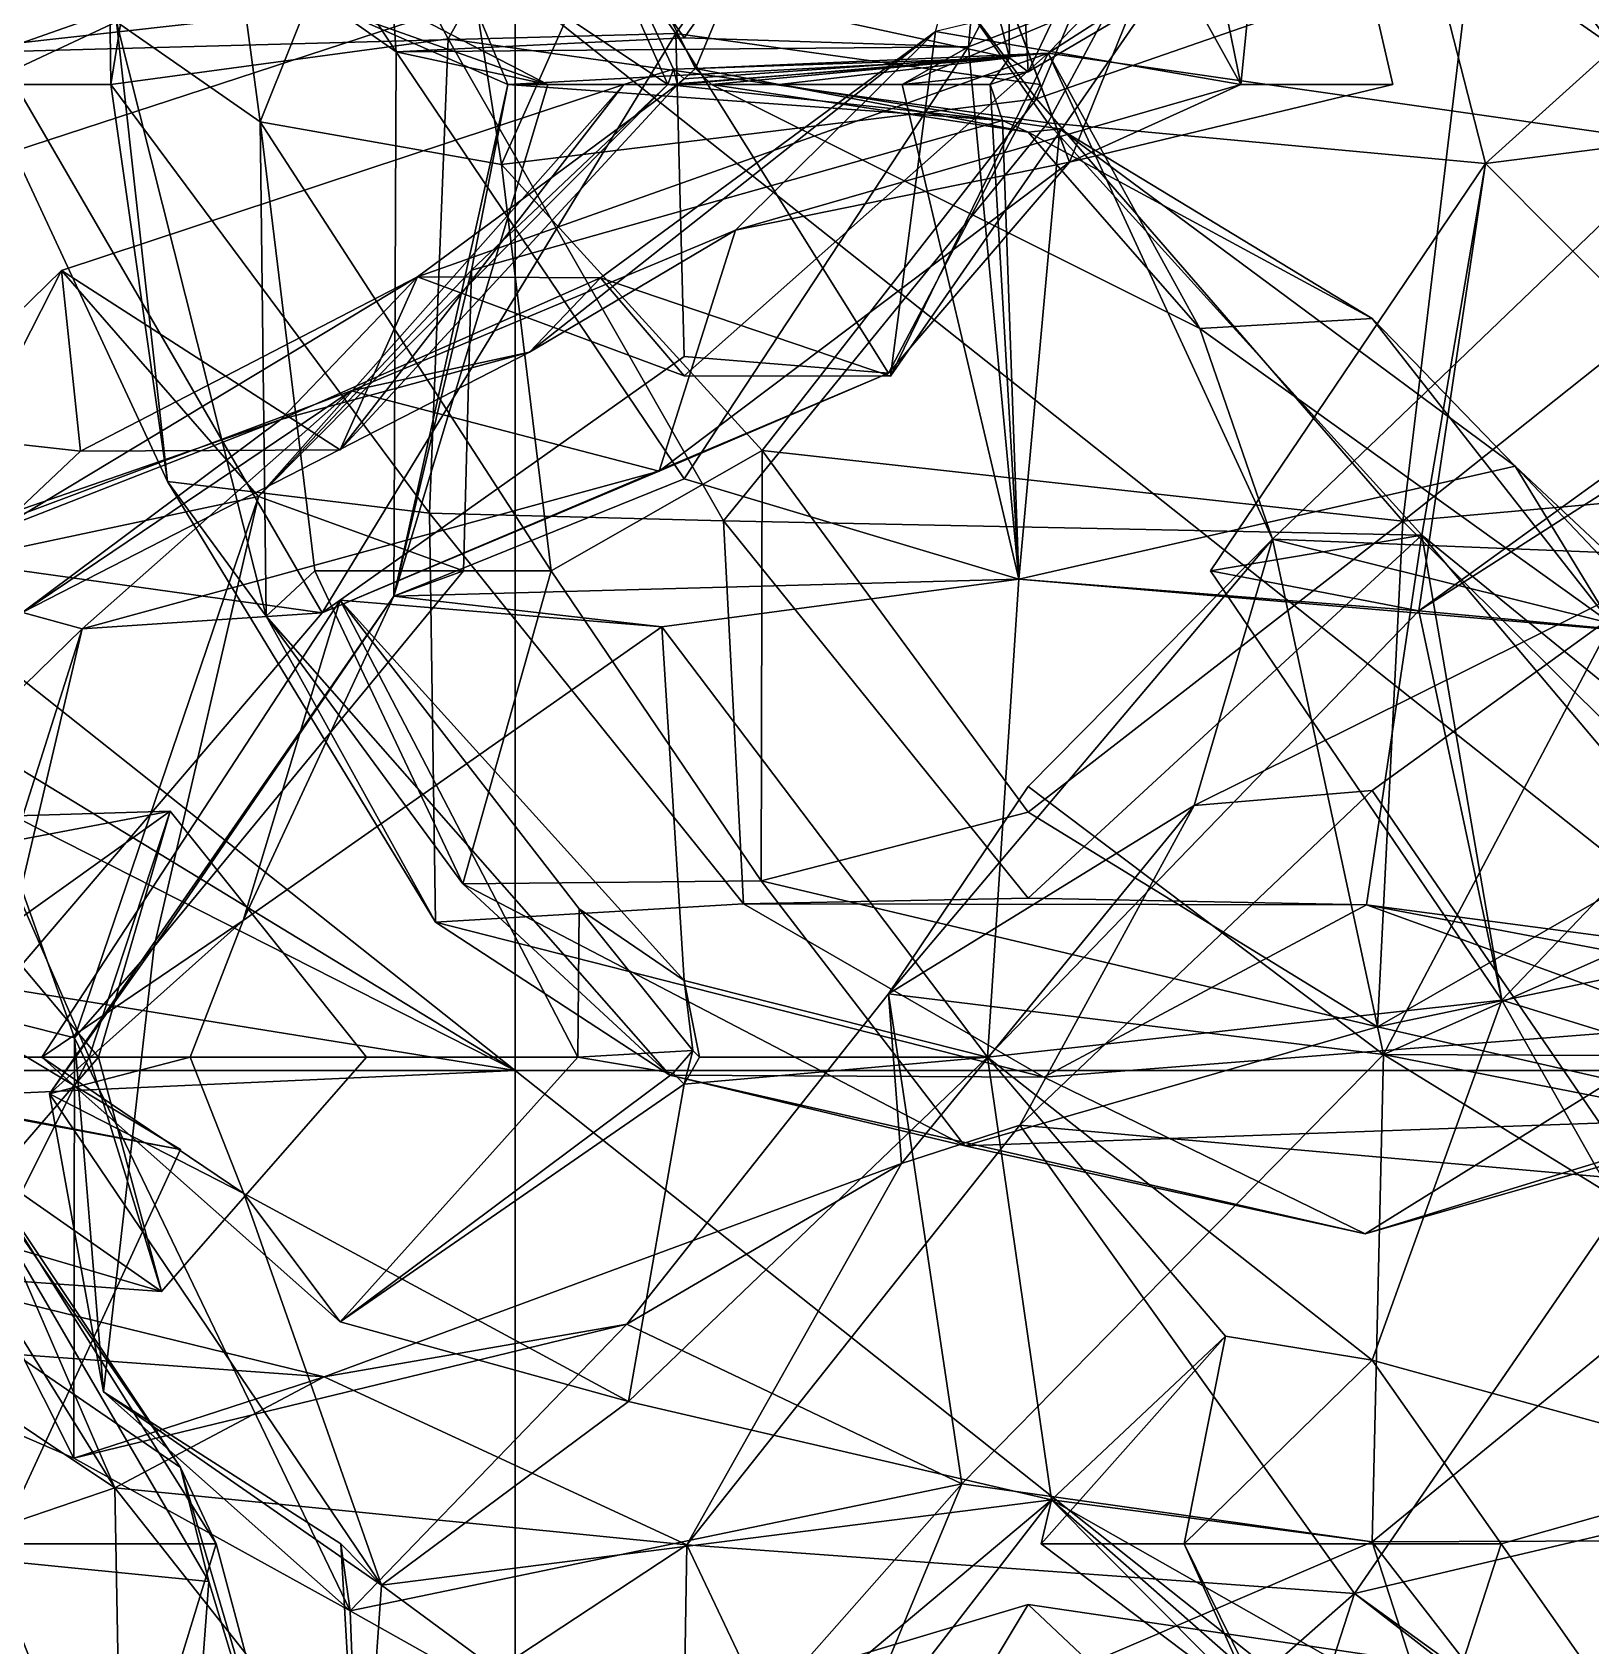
# Model space of a CAD drawing. Extents: x 290034 to 295698, y 4553723 to 4561693.
# Drawn here: x 293802.3 to 293859.4, y 4558653.7 to 4558712.8 of the extents above; entities that cross this region are included whole.
import ezdxf

# ---------------------------------------------------------------- set-up
doc = ezdxf.new("R2010")
doc.units = 0
doc.layers.add('Au_ppm_Pref_-_0_2', color=7, linetype='CONTINUOUS')

msp = doc.modelspace()

# ---------------------------------------------------------------- linework, layer by layer
at = {"layer": 'Au_ppm_Pref_-_0_2'}
for points in [[(293827.443, 4558725.831, 1824.935), (293839.094, 4558710.394, 1822.932), (293848.668, 4558733.114, 1822.496)], [(293848.668, 4558733.114, 1822.496), (293839.094, 4558710.394, 1822.932), (293855.015, 4558715.92, 1819.21)], [(293826.599, 4558711.503, 1888.705), (293825.793, 4558711.482, 1888.705), (293816.137, 4558732.238, 1886.338)], [(293826.599, 4558711.503, 1888.705), (293816.137, 4558732.238, 1886.338), (293833.81, 4558728.741, 1886.359)], [(293825.589, 4558710.923, 1888.423), (293817.443, 4558716.374, 1882.766), (293816.137, 4558732.238, 1886.338)], [(293825.589, 4558710.923, 1888.423), (293816.137, 4558732.238, 1886.338), (293825.793, 4558711.482, 1888.705)], [(293847.457, 4558716.48, 1876.827), (293845.943, 4558730.212, 1871.679), (293836.601, 4558712.302, 1871.984)], [(293836.601, 4558712.302, 1871.984), (293845.943, 4558730.212, 1871.679), (293838.097, 4558729.434, 1865.505)], [(293811.562, 4558715.839, 1917.718), (293801.002, 4558712.118, 1925.551), (293813.991, 4558729.739, 1924.517)], [(293825.879, 4558712.781, 1926.173), (293813.991, 4558729.739, 1924.517), (293801.002, 4558712.118, 1925.551)], [(293806.404, 4558718.579, 1876.827), (293815.642, 4558712.114, 1871.891), (293804.115, 4558729.631, 1871.323)], [(293804.115, 4558729.631, 1871.323), (293815.642, 4558712.114, 1871.891), (293814.376, 4558729.619, 1865.612)], [(293805, 4558726.841, 1846.368), (293808.258, 4558730.045, 1853.501), (293805.198, 4558710.923, 1852.163)], [(293805.198, 4558710.923, 1852.163), (293808.258, 4558730.045, 1853.501), (293817.545, 4558712.59, 1858.321)], [(293808.258, 4558730.045, 1853.501), (293826.402, 4558728.254, 1858.813), (293817.545, 4558712.59, 1858.321)], [(293825.879, 4558712.781, 1926.173), (293834.09, 4558724.681, 1923.48), (293813.991, 4558729.739, 1924.517)], [(293815.642, 4558712.114, 1871.891), (293826.188, 4558712.621, 1865.514), (293814.376, 4558729.619, 1865.612)], [(293838.097, 4558729.434, 1865.505), (293814.376, 4558729.619, 1865.612), (293826.188, 4558712.621, 1865.514)], [(293836.601, 4558712.302, 1871.984), (293838.097, 4558729.434, 1865.505), (293826.188, 4558712.621, 1865.514)], [(293839.505, 4558709.517, 1861.191), (293826.402, 4558728.254, 1858.813), (293850.099, 4558729.253, 1859.253)], [(293855.537, 4558708.028, 1863.956), (293839.505, 4558709.517, 1861.191), (293850.099, 4558729.253, 1859.253)], [(293866.597, 4558718.016, 1860.142), (293855.537, 4558708.028, 1863.956), (293850.099, 4558729.253, 1859.253)], [(293851.386, 4558724.25, 1896.141), (293862.818, 4558708.733, 1895.219), (293863.952, 4558729.181, 1900.228)], [(293808.09, 4558728.741, 1836.465), (293805.406, 4558713.217, 1841.826), (293810.66, 4558709.555, 1834.808)], [(293808.09, 4558728.741, 1836.465), (293810.66, 4558709.555, 1834.808), (293816.83, 4558724.94, 1830.184)], [(293826.599, 4558711.503, 1888.705), (293833.81, 4558728.741, 1886.359), (293838.101, 4558711.893, 1882.766)], [(293833.81, 4558728.741, 1886.359), (293837.857, 4558728.741, 1882.766), (293838.101, 4558711.893, 1882.766)], [(293838.787, 4558711.377, 1882.614), (293838.101, 4558711.893, 1882.766), (293837.857, 4558728.741, 1882.766)], [(293838.787, 4558711.377, 1882.614), (293837.857, 4558728.741, 1882.766), (293847.038, 4558728.741, 1880.716)], [(293838.787, 4558711.377, 1882.614), (293847.038, 4558728.741, 1880.716), (293847.457, 4558716.48, 1876.827)], [(293855.015, 4558715.92, 1819.21), (293864.519, 4558710.652, 1811.607), (293851.255, 4558728.687, 1811.525)], [(293859.509, 4558727.779, 1804.742), (293851.255, 4558728.687, 1811.525), (293864.519, 4558710.652, 1811.607)], [(293839.505, 4558709.517, 1861.191), (293817.545, 4558712.59, 1858.321), (293826.402, 4558728.254, 1858.813)], [(293848.257, 4558727.77, 1917.704), (293834.09, 4558724.681, 1923.48), (293840.303, 4558708.075, 1919.311)], [(293848.257, 4558727.77, 1917.704), (293840.303, 4558708.075, 1919.311), (293852.135, 4558710.923, 1918.402)], [(293846.579, 4558710.923, 1913.8), (293844.623, 4558720.488, 1912.463), (293848.257, 4558727.77, 1917.704)], [(293852.135, 4558710.923, 1918.402), (293846.579, 4558710.923, 1913.8), (293848.257, 4558727.77, 1917.704)], [(293805.198, 4558710.923, 1852.163), (293800.49, 4558710.923, 1847.13), (293805, 4558726.841, 1846.368)], [(293805, 4558726.841, 1846.368), (293800.49, 4558710.923, 1847.13), (293805.406, 4558713.217, 1841.826)], [(293816.83, 4558724.94, 1830.184), (293819.505, 4558707.989, 1828.435), (293827.443, 4558725.831, 1824.935)], [(293827.443, 4558725.831, 1824.935), (293819.505, 4558707.989, 1828.435), (293839.094, 4558710.394, 1822.932)], [(293816.83, 4558724.94, 1830.184), (293810.66, 4558709.555, 1834.808), (293819.505, 4558707.989, 1828.435)], [(293838.787, 4558724.948, 1911.198), (293846.579, 4558710.923, 1913.8), (293835.388, 4558712.854, 1905.892)], [(293838.787, 4558724.948, 1911.198), (293844.623, 4558720.488, 1912.463), (293846.579, 4558710.923, 1913.8)], [(293839.227, 4558710.923, 1924.341), (293834.09, 4558724.681, 1923.48), (293825.879, 4558712.781, 1926.173)], [(293840.303, 4558708.075, 1919.311), (293834.09, 4558724.681, 1923.48), (293839.227, 4558710.923, 1924.341)], [(293851.386, 4558724.25, 1896.141), (293843.886, 4558714.879, 1900.584), (293839.519, 4558712.06, 1894.397)], [(293851.386, 4558724.25, 1896.141), (293839.519, 4558712.06, 1894.397), (293862.818, 4558708.733, 1895.219)], [(293813.589, 4558713.604, 1881.872), (293821.198, 4558710.923, 1876.827), (293806.404, 4558718.579, 1876.827)], [(293815.642, 4558712.114, 1871.891), (293806.404, 4558718.579, 1876.827), (293821.198, 4558710.923, 1876.827)], [(293876.501, 4558710.714, 1864.908), (293855.537, 4558708.028, 1863.956), (293866.597, 4558718.016, 1860.142)], [(293790.06, 4558710.923, 1906.523), (293812.237, 4558715.729, 1907.488), (293798.19, 4558716.362, 1901.077)], [(293813.589, 4558713.604, 1881.872), (293817.443, 4558716.374, 1882.766), (293819.734, 4558710.923, 1879.869)], [(293825.589, 4558710.923, 1888.423), (293838.101, 4558711.893, 1882.766), (293817.443, 4558716.374, 1882.766)], [(293838.101, 4558711.893, 1882.766), (293819.734, 4558710.923, 1879.869), (293817.443, 4558716.374, 1882.766)], [(293838.787, 4558711.377, 1882.614), (293847.457, 4558716.48, 1876.827), (293834.177, 4558710.923, 1876.827)], [(293834.177, 4558710.923, 1876.827), (293847.457, 4558716.48, 1876.827), (293836.601, 4558712.302, 1871.984)], [(293811.562, 4558715.839, 1917.718), (293788.889, 4558713.763, 1918.984), (293801.002, 4558712.118, 1925.551)], [(293801.369, 4558714.402, 1912.72), (293812.237, 4558715.729, 1907.488), (293790.06, 4558710.923, 1906.523)], [(293855.015, 4558715.92, 1819.21), (293839.094, 4558710.394, 1822.932), (293852.508, 4558694.929, 1823.811)], [(293852.508, 4558694.929, 1823.811), (293867.764, 4558707.061, 1822.786), (293855.015, 4558715.92, 1819.21)], [(293855.015, 4558715.92, 1819.21), (293874.672, 4558712.592, 1817.779), (293864.519, 4558710.652, 1811.607)], [(293874.672, 4558712.592, 1817.779), (293855.015, 4558715.92, 1819.21), (293867.764, 4558707.061, 1822.786)], [(293835.388, 4558712.854, 1905.892), (293833.749, 4558700.23, 1900.584), (293843.886, 4558714.879, 1900.584)], [(293833.749, 4558700.23, 1900.584), (293839.519, 4558712.06, 1894.397), (293843.886, 4558714.879, 1900.584)], [(293784.595, 4558702.901, 1936.936), (293787.114, 4558710.8, 1938.861), (293820, 4558714.485, 1942.404)], [(293784.595, 4558702.901, 1936.936), (293820, 4558714.485, 1942.404), (293820, 4558674.8, 1933.784)], [(293820, 4558714.485, 1942.404), (293787.114, 4558710.8, 1938.861), (293787.218, 4558714.485, 1939.67)], [(293820, 4558714.485, 1942.404), (293870, 4558714.485, 1944.465), (293870, 4558674.8, 1938.178)], [(293870, 4558674.8, 1938.178), (293820, 4558674.8, 1933.784), (293820, 4558714.485, 1942.404)], [(293800.49, 4558710.923, 1847.13), (293807.268, 4558696.374, 1847.13), (293805.406, 4558713.217, 1841.826)], [(293805.406, 4558713.217, 1841.826), (293807.268, 4558696.374, 1847.13), (293810.888, 4558691.449, 1841.046)], [(293810.66, 4558709.555, 1834.808), (293805.406, 4558713.217, 1841.826), (293810.888, 4558691.449, 1841.046)], [(293813.589, 4558713.604, 1881.872), (293819.734, 4558710.923, 1879.869), (293821.198, 4558710.923, 1876.827)], [(293825.879, 4558712.781, 1926.173), (293801.002, 4558712.118, 1925.551), (293812.931, 4558691.57, 1924.536)], [(293817.545, 4558712.59, 1858.321), (293816.864, 4558695.212, 1852.255), (293805.198, 4558710.923, 1852.163)], [(293826.188, 4558700.957, 1927.663), (293825.879, 4558712.781, 1926.173), (293812.931, 4558691.57, 1924.536)], [(293836.601, 4558712.302, 1871.984), (293826.188, 4558712.621, 1865.514), (293815.642, 4558712.114, 1871.891)], [(293827.626, 4558694.939, 1858.808), (293816.864, 4558695.212, 1852.255), (293817.545, 4558712.59, 1858.321)], [(293839.505, 4558709.517, 1861.191), (293827.626, 4558694.939, 1858.808), (293817.545, 4558712.59, 1858.321)], [(293828.068, 4558705.585, 1911.569), (293820.525, 4558701.114, 1906.523), (293835.388, 4558712.854, 1905.892)], [(293823.121, 4558703.836, 1901.5), (293835.388, 4558712.854, 1905.892), (293820.525, 4558701.114, 1906.523)], [(293835.388, 4558712.854, 1905.892), (293823.121, 4558703.836, 1901.5), (293833.749, 4558700.23, 1900.584)], [(293833.669, 4558700.343, 1924.341), (293825.879, 4558712.781, 1926.173), (293826.188, 4558700.957, 1927.663)], [(293833.669, 4558700.343, 1924.341), (293839.227, 4558710.923, 1924.341), (293825.879, 4558712.781, 1926.173)], [(293828.068, 4558705.585, 1911.569), (293835.388, 4558712.854, 1905.892), (293846.579, 4558710.923, 1913.8)], [(293801.002, 4558712.118, 1925.551), (293786.512, 4558695.265, 1923.683), (293812.931, 4558691.57, 1924.536)], [(293815.552, 4558692.175, 1877.014), (293826.188, 4558696.468, 1872.008), (293815.642, 4558712.114, 1871.891)], [(293815.552, 4558692.175, 1877.014), (293815.642, 4558712.114, 1871.891), (293821.198, 4558710.923, 1876.827)], [(293836.601, 4558712.302, 1871.984), (293815.642, 4558712.114, 1871.891), (293826.188, 4558696.468, 1872.008)], [(293826.188, 4558700.247, 1897.025), (293816.424, 4558703.867, 1895.66), (293839.519, 4558712.06, 1894.397)], [(293816.424, 4558703.867, 1895.66), (293825.946, 4558710.923, 1888.819), (293839.519, 4558712.06, 1894.397)], [(293838.101, 4558711.893, 1882.766), (293837.393, 4558710.923, 1882.109), (293819.734, 4558710.923, 1879.869)], [(293825.589, 4558710.923, 1888.423), (293829.671, 4558710.923, 1887.064), (293838.101, 4558711.893, 1882.766)], [(293826.188, 4558711.125, 1888.773), (293839.519, 4558712.06, 1894.397), (293825.946, 4558710.923, 1888.819)], [(293838.449, 4558692.805, 1877.216), (293836.601, 4558712.302, 1871.984), (293826.188, 4558696.468, 1872.008)], [(293826.188, 4558700.247, 1897.025), (293839.519, 4558712.06, 1894.397), (293833.749, 4558700.23, 1900.584)], [(293826.599, 4558711.503, 1888.705), (293839.519, 4558712.06, 1894.397), (293826.188, 4558711.125, 1888.773)], [(293827.192, 4558710.923, 1888.705), (293839.519, 4558712.06, 1894.397), (293826.599, 4558711.503, 1888.705)], [(293826.599, 4558711.503, 1888.705), (293838.101, 4558711.893, 1882.766), (293829.671, 4558710.923, 1887.064)], [(293839.519, 4558712.06, 1894.397), (293827.192, 4558710.923, 1888.705), (293845.067, 4558701.986, 1888.705)], [(293834.177, 4558710.923, 1876.827), (293836.601, 4558712.302, 1871.984), (293838.449, 4558692.805, 1877.216)], [(293838.101, 4558711.893, 1882.766), (293838.787, 4558711.377, 1882.614), (293837.393, 4558710.923, 1882.109)], [(293839.519, 4558712.06, 1894.397), (293847.73, 4558694.259, 1894.718), (293862.818, 4558708.733, 1895.219)], [(293847.73, 4558694.259, 1894.718), (293839.519, 4558712.06, 1894.397), (293845.067, 4558701.986, 1888.705)], [(293823.975, 4558710.923, 1888.705), (293825.793, 4558711.482, 1888.705), (293825.946, 4558710.923, 1888.819)], [(293825.793, 4558711.482, 1888.705), (293823.975, 4558710.923, 1888.705), (293825.589, 4558710.923, 1888.423)], [(293826.599, 4558711.503, 1888.705), (293826.188, 4558711.125, 1888.773), (293825.793, 4558711.482, 1888.705)], [(293825.793, 4558711.482, 1888.705), (293826.188, 4558711.125, 1888.773), (293825.946, 4558710.923, 1888.819)], [(293827.192, 4558710.923, 1888.705), (293826.599, 4558711.503, 1888.705), (293829.671, 4558710.923, 1887.064)], [(293838.787, 4558711.377, 1882.614), (293834.177, 4558710.923, 1876.827), (293837.393, 4558710.923, 1882.109)], [(293805.198, 4558710.923, 1852.163), (293807.268, 4558696.374, 1847.13), (293800.49, 4558710.923, 1847.13)], [(293823.975, 4558710.923, 1888.705), (293813.589, 4558697.534, 1890.182), (293803.388, 4558704.109, 1889.846)], [(293823.975, 4558710.923, 1888.705), (293803.388, 4558704.109, 1889.846), (293810.605, 4558695.821, 1887.409)], [(293805.198, 4558710.923, 1852.163), (293816.864, 4558695.212, 1852.255), (293807.268, 4558696.374, 1847.13)], [(293823.975, 4558710.923, 1888.705), (293810.605, 4558695.821, 1887.409), (293825.589, 4558710.923, 1888.423)], [(293825.589, 4558710.923, 1888.423), (293810.605, 4558695.821, 1887.409), (293818.398, 4558704.121, 1882.766)], [(293816.424, 4558703.867, 1895.66), (293813.589, 4558697.534, 1890.182), (293825.946, 4558710.923, 1888.819)], [(293823.975, 4558710.923, 1888.705), (293825.946, 4558710.923, 1888.819), (293813.589, 4558697.534, 1890.182)], [(293819.734, 4558710.923, 1879.869), (293818.398, 4558704.121, 1882.766), (293815.552, 4558692.175, 1877.014)], [(293815.552, 4558692.175, 1877.014), (293821.198, 4558710.923, 1876.827), (293819.734, 4558710.923, 1879.869)], [(293825.589, 4558710.923, 1888.423), (293818.398, 4558704.121, 1882.766), (293837.847, 4558709.593, 1882.766)], [(293837.847, 4558709.593, 1882.766), (293818.398, 4558704.121, 1882.766), (293819.734, 4558710.923, 1879.869)], [(293837.847, 4558709.593, 1882.766), (293819.734, 4558710.923, 1879.869), (293837.393, 4558710.923, 1882.109)], [(293825.589, 4558710.923, 1888.423), (293837.847, 4558709.593, 1882.766), (293829.671, 4558710.923, 1887.064)], [(293827.192, 4558710.923, 1888.705), (293829.671, 4558710.923, 1887.064), (293838.787, 4558709.167, 1883.351)], [(293827.192, 4558710.923, 1888.705), (293838.787, 4558709.167, 1883.351), (293845.067, 4558701.986, 1888.705)], [(293840.303, 4558708.075, 1919.311), (293828.068, 4558705.585, 1911.569), (293846.579, 4558710.923, 1913.8)], [(293838.787, 4558709.167, 1883.351), (293829.671, 4558710.923, 1887.064), (293837.847, 4558709.593, 1882.766)], [(293840.303, 4558708.075, 1919.311), (293839.227, 4558710.923, 1924.341), (293833.669, 4558700.343, 1924.341)], [(293837.393, 4558710.923, 1882.109), (293834.177, 4558710.923, 1876.827), (293838.449, 4558692.805, 1877.216)], [(293837.847, 4558709.593, 1882.766), (293837.393, 4558710.923, 1882.109), (293838.449, 4558692.805, 1877.216)], [(293840.303, 4558708.075, 1919.311), (293846.579, 4558710.923, 1913.8), (293852.135, 4558710.923, 1918.402)], [(293855.537, 4558708.028, 1863.956), (293876.501, 4558710.714, 1864.908), (293863.986, 4558699.528, 1867.089)], [(293819.505, 4558707.989, 1828.435), (293829.049, 4558697.507, 1826.189), (293839.094, 4558710.394, 1822.932)], [(293829.049, 4558697.507, 1826.189), (293852.508, 4558694.929, 1823.811), (293839.094, 4558710.394, 1822.932)], [(293810.66, 4558709.555, 1834.808), (293810.888, 4558691.449, 1841.046), (293812.661, 4558693.105, 1835.251)], [(293821.32, 4558693.105, 1830.188), (293810.66, 4558709.555, 1834.808), (293812.661, 4558693.105, 1835.251)], [(293810.66, 4558709.555, 1834.808), (293821.32, 4558693.105, 1830.188), (293819.505, 4558707.989, 1828.435)], [(293838.787, 4558709.167, 1883.351), (293837.847, 4558709.593, 1882.766), (293839.94, 4558709.292, 1882.766)], [(293838.449, 4558692.805, 1877.216), (293839.94, 4558709.292, 1882.766), (293837.847, 4558709.593, 1882.766)], [(293827.626, 4558694.939, 1858.808), (293839.505, 4558709.517, 1861.191), (293853.204, 4558694.416, 1858.839)], [(293839.94, 4558709.292, 1882.766), (293838.449, 4558692.805, 1877.216), (293856.615, 4558696.941, 1882.045)], [(293851.386, 4558702.35, 1885.848), (293838.787, 4558709.167, 1883.351), (293839.94, 4558709.292, 1882.766)], [(293851.386, 4558702.35, 1885.848), (293845.067, 4558701.986, 1888.705), (293838.787, 4558709.167, 1883.351)], [(293855.537, 4558708.028, 1863.956), (293853.204, 4558694.416, 1858.839), (293839.505, 4558709.517, 1861.191)], [(293851.386, 4558702.35, 1885.848), (293839.94, 4558709.292, 1882.766), (293856.615, 4558696.941, 1882.045)], [(293847.73, 4558694.259, 1894.718), (293863.237, 4558693.638, 1899.681), (293862.818, 4558708.733, 1895.219)], [(293819.505, 4558707.989, 1828.435), (293821.32, 4558693.105, 1830.188), (293829.049, 4558697.507, 1826.189)], [(293840.303, 4558708.075, 1919.311), (293833.669, 4558700.343, 1924.341), (293825.272, 4558696.757, 1918.531)], [(293840.303, 4558708.075, 1919.311), (293825.272, 4558696.757, 1918.531), (293828.068, 4558705.585, 1911.569)], [(293855.537, 4558708.028, 1863.956), (293853.091, 4558691.64, 1870.941), (293845.468, 4558693.105, 1864.948)], [(293855.537, 4558708.028, 1863.956), (293845.468, 4558693.105, 1864.948), (293853.204, 4558694.416, 1858.839)], [(293855.537, 4558708.028, 1863.956), (293863.986, 4558699.528, 1867.089), (293853.091, 4558691.64, 1870.941)], [(293852.508, 4558694.929, 1823.811), (293874.59, 4558696.89, 1825.575), (293867.764, 4558707.061, 1822.786)], [(293825.272, 4558696.757, 1918.531), (293813.998, 4558699.692, 1912.612), (293828.068, 4558705.585, 1911.569)], [(293828.068, 4558705.585, 1911.569), (293813.998, 4558699.692, 1912.612), (293820.525, 4558701.114, 1906.523)], [(293797.368, 4558698.227, 1894.645), (293797.79, 4558693.105, 1893.136), (293803.388, 4558704.109, 1889.846)], [(293804.089, 4558697.488, 1894.645), (293797.368, 4558698.227, 1894.645), (293803.388, 4558704.109, 1889.846)], [(293803.388, 4558704.109, 1889.846), (293797.79, 4558693.105, 1893.136), (293810.605, 4558695.821, 1887.409)], [(293800.99, 4558694.565, 1895.131), (293804.089, 4558697.488, 1894.645), (293816.424, 4558703.867, 1895.66)], [(293800.99, 4558694.565, 1895.131), (293816.424, 4558703.867, 1895.66), (293811.416, 4558698.65, 1901.408)], [(293813.589, 4558697.534, 1890.182), (293804.089, 4558697.488, 1894.645), (293803.388, 4558704.109, 1889.846)], [(293816.424, 4558703.867, 1895.66), (293804.089, 4558697.488, 1894.645), (293813.589, 4558697.534, 1890.182)], [(293818.104, 4558693.105, 1882.766), (293818.398, 4558704.121, 1882.766), (293810.605, 4558695.821, 1887.409)], [(293823.121, 4558703.836, 1901.5), (293811.416, 4558698.65, 1901.408), (293816.424, 4558703.867, 1895.66)], [(293820.525, 4558701.114, 1906.523), (293811.416, 4558698.65, 1901.408), (293823.121, 4558703.836, 1901.5)], [(293818.398, 4558704.121, 1882.766), (293818.104, 4558693.105, 1882.766), (293815.552, 4558692.175, 1877.014)], [(293816.424, 4558703.867, 1895.66), (293826.188, 4558700.247, 1897.025), (293823.121, 4558703.836, 1901.5)], [(293826.188, 4558700.247, 1897.025), (293833.749, 4558700.23, 1900.584), (293823.121, 4558703.836, 1901.5)], [(293784.163, 4558696.628, 1937.353), (293784.595, 4558702.901, 1936.936), (293820, 4558674.8, 1933.784)], [(293863.286, 4558690.684, 1877.3), (293853.091, 4558691.64, 1870.941), (293869.979, 4558702.447, 1870.887)], [(293863.986, 4558699.528, 1867.089), (293869.979, 4558702.447, 1870.887), (293853.091, 4558691.64, 1870.941)], [(293860.136, 4558691.175, 1887.48), (293845.067, 4558701.986, 1888.705), (293851.386, 4558702.35, 1885.848)], [(293860.136, 4558691.175, 1887.48), (293847.73, 4558694.259, 1894.718), (293845.067, 4558701.986, 1888.705)], [(293860.136, 4558691.175, 1887.48), (293851.386, 4558702.35, 1885.848), (293856.615, 4558696.941, 1882.045)], [(293820.525, 4558701.114, 1906.523), (293813.998, 4558699.692, 1912.612), (293801.971, 4558691.592, 1906.165)], [(293811.416, 4558698.65, 1901.408), (293820.525, 4558701.114, 1906.523), (293801.971, 4558691.592, 1906.165)], [(293812.931, 4558691.57, 1924.536), (293833.669, 4558700.343, 1924.341), (293826.188, 4558700.957, 1927.663)], [(293812.931, 4558691.57, 1924.536), (293825.272, 4558696.757, 1918.531), (293833.669, 4558700.343, 1924.341)], [(293804.149, 4558690.977, 1917.622), (293796.399, 4558693.105, 1912.463), (293813.998, 4558699.692, 1912.612)], [(293813.998, 4558699.692, 1912.612), (293796.399, 4558693.105, 1912.463), (293801.971, 4558691.592, 1906.165)], [(293804.149, 4558690.977, 1917.622), (293813.998, 4558699.692, 1912.612), (293825.272, 4558696.757, 1918.531)], [(293801.971, 4558691.592, 1906.165), (293795.402, 4558693.105, 1900.584), (293811.416, 4558698.65, 1901.408)], [(293795.402, 4558693.105, 1900.584), (293800.99, 4558694.565, 1895.131), (293811.416, 4558698.65, 1901.408)], [(293797.368, 4558698.227, 1894.645), (293804.089, 4558697.488, 1894.645), (293800.99, 4558694.565, 1895.131)], [(293821.32, 4558693.105, 1830.188), (293829.004, 4558681.756, 1830.141), (293829.049, 4558697.507, 1826.189)], [(293829.049, 4558697.507, 1826.189), (293829.004, 4558681.756, 1830.141), (293838.787, 4558684.264, 1826.365)], [(293829.049, 4558697.507, 1826.189), (293838.787, 4558684.264, 1826.365), (293852.508, 4558694.929, 1823.811)], [(293782.892, 4558693.629, 1937.696), (293784.163, 4558696.628, 1937.353), (293820, 4558674.8, 1933.784)], [(293804.149, 4558690.977, 1917.622), (293825.272, 4558696.757, 1918.531), (293812.931, 4558691.57, 1924.536)], [(293856.615, 4558696.941, 1882.045), (293838.449, 4558692.805, 1877.216), (293863.286, 4558690.684, 1877.3)], [(293874.59, 4558696.89, 1825.575), (293852.508, 4558694.929, 1823.811), (293863.986, 4558683.505, 1826.112)], [(293860.136, 4558691.175, 1887.48), (293856.615, 4558696.941, 1882.045), (293869.603, 4558683.232, 1882.766)], [(293869.603, 4558683.232, 1882.766), (293856.615, 4558696.941, 1882.045), (293863.286, 4558690.684, 1877.3)], [(293816.864, 4558695.212, 1852.255), (293817.087, 4558680.234, 1847.13), (293807.268, 4558696.374, 1847.13)], [(293807.268, 4558696.374, 1847.13), (293817.087, 4558680.234, 1847.13), (293810.888, 4558691.449, 1841.046)], [(293838.449, 4558692.805, 1877.216), (293826.188, 4558696.468, 1872.008), (293815.552, 4558692.175, 1877.014)], [(293803.868, 4558675.997, 1889.099), (293810.605, 4558695.821, 1887.409), (293797.79, 4558693.105, 1893.136)], [(293803.868, 4558675.997, 1889.099), (293806.786, 4558679.349, 1882.766), (293810.605, 4558695.821, 1887.409)], [(293818.104, 4558693.105, 1882.766), (293810.605, 4558695.821, 1887.409), (293806.786, 4558679.349, 1882.766)], [(293786.512, 4558695.265, 1923.683), (293800.99, 4558677.576, 1923.578), (293812.931, 4558691.57, 1924.536)], [(293827.626, 4558694.939, 1858.808), (293828.363, 4558680.911, 1852.22), (293816.864, 4558695.212, 1852.255)], [(293828.363, 4558680.911, 1852.22), (293817.087, 4558680.234, 1847.13), (293816.864, 4558695.212, 1852.255)], [(293853.204, 4558694.416, 1858.839), (293838.787, 4558681.116, 1857.066), (293827.626, 4558694.939, 1858.808)], [(293838.787, 4558681.116, 1857.066), (293828.363, 4558680.911, 1852.22), (293827.626, 4558694.939, 1858.808)], [(293851.578, 4558676.402, 1829.926), (293852.508, 4558694.929, 1823.811), (293838.787, 4558684.264, 1826.365)], [(293851.578, 4558676.402, 1829.926), (293863.986, 4558683.505, 1826.112), (293852.508, 4558694.929, 1823.811)], [(293844.869, 4558684.504, 1900.584), (293847.73, 4558694.259, 1894.718), (293833.666, 4558677.607, 1895.028)], [(293838.787, 4558685.203, 1891.339), (293833.666, 4558677.607, 1895.028), (293847.73, 4558694.259, 1894.718)], [(293853.204, 4558694.416, 1858.839), (293851.179, 4558680.875, 1852.661), (293838.787, 4558681.116, 1857.066)], [(293847.73, 4558694.259, 1894.718), (293851.8, 4558675.391, 1889.302), (293838.787, 4558685.203, 1891.339)], [(293844.869, 4558684.504, 1900.584), (293863.237, 4558693.638, 1899.681), (293847.73, 4558694.259, 1894.718)], [(293856.132, 4558677.374, 1865.22), (293853.204, 4558694.416, 1858.839), (293845.468, 4558693.105, 1864.948)], [(293860.136, 4558691.175, 1887.48), (293851.8, 4558675.391, 1889.302), (293847.73, 4558694.259, 1894.718)], [(293853.204, 4558694.416, 1858.839), (293866.311, 4558678.874, 1858.23), (293851.179, 4558680.875, 1852.661)], [(293856.132, 4558677.374, 1865.22), (293863.986, 4558685.622, 1862.454), (293853.204, 4558694.416, 1858.839)], [(293853.204, 4558694.416, 1858.839), (293863.986, 4558685.622, 1862.454), (293866.311, 4558678.874, 1858.23)], [(293776.123, 4558681.869, 1939.279), (293782.892, 4558693.629, 1937.696), (293820, 4558674.8, 1933.784)], [(293844.869, 4558684.504, 1900.584), (293851.386, 4558685.064, 1903.843), (293863.237, 4558693.638, 1899.681)], [(293863.237, 4558693.638, 1899.681), (293851.386, 4558685.064, 1903.843), (293861.152, 4558670.787, 1905.594)], [(293803.868, 4558675.997, 1889.099), (293797.79, 4558693.105, 1893.136), (293794.964, 4558678.229, 1895.502)], [(293804.149, 4558690.977, 1917.622), (293800.444, 4558679.354, 1912.011), (293796.399, 4558693.105, 1912.463)], [(293815.552, 4558692.175, 1877.014), (293818.104, 4558693.105, 1882.766), (293806.786, 4558679.349, 1882.766)], [(293812.661, 4558693.105, 1835.251), (293810.888, 4558691.449, 1841.046), (293818.079, 4558681.637, 1835.251)], [(293812.661, 4558693.105, 1835.251), (293818.079, 4558681.637, 1835.251), (293821.32, 4558693.105, 1830.188)], [(293821.32, 4558693.105, 1830.188), (293818.079, 4558681.637, 1835.251), (293829.004, 4558681.756, 1830.141)], [(293856.132, 4558677.374, 1865.22), (293845.468, 4558693.105, 1864.948), (293853.091, 4558691.64, 1870.941)], [(293838.449, 4558692.805, 1877.216), (293815.552, 4558692.175, 1877.014), (293825.367, 4558691.055, 1871.184)], [(293838.449, 4558692.805, 1877.216), (293825.367, 4558691.055, 1871.184), (293837.301, 4558675.287, 1871.862)], [(293838.449, 4558692.805, 1877.216), (293837.301, 4558675.287, 1871.862), (293853.091, 4558691.64, 1870.941)], [(293863.286, 4558690.684, 1877.3), (293838.449, 4558692.805, 1877.216), (293853.091, 4558691.64, 1870.941)], [(293822.297, 4558675.287, 1864.948), (293813.589, 4558692.034, 1865.305), (293802.667, 4558675.287, 1865.739)], [(293813.589, 4558692.034, 1865.305), (293810.045, 4558680.298, 1870.887), (293802.667, 4558675.287, 1865.739)], [(293806.786, 4558679.349, 1882.766), (293802.951, 4558673.949, 1876.764), (293815.552, 4558692.175, 1877.014)], [(293802.951, 4558673.949, 1876.764), (293810.045, 4558680.298, 1870.887), (293815.552, 4558692.175, 1877.014)], [(293815.552, 4558692.175, 1877.014), (293810.045, 4558680.298, 1870.887), (293825.367, 4558691.055, 1871.184)], [(293825.367, 4558691.055, 1871.184), (293810.045, 4558680.298, 1870.887), (293813.589, 4558692.034, 1865.305)], [(293826.188, 4558678.096, 1865.884), (293825.367, 4558691.055, 1871.184), (293813.589, 4558692.034, 1865.305)], [(293826.188, 4558678.096, 1865.884), (293813.589, 4558692.034, 1865.305), (293822.347, 4558680.719, 1864.948)], [(293822.297, 4558675.287, 1864.948), (293822.347, 4558680.719, 1864.948), (293813.589, 4558692.034, 1865.305)], [(293800.99, 4558677.576, 1923.578), (293804.149, 4558690.977, 1917.622), (293812.931, 4558691.57, 1924.536)], [(293818.079, 4558681.637, 1835.251), (293810.888, 4558691.449, 1841.046), (293825.665, 4558674.634, 1841.128)], [(293810.888, 4558691.449, 1841.046), (293817.087, 4558680.234, 1847.13), (293825.665, 4558674.634, 1841.128)], [(293856.132, 4558677.374, 1865.22), (293853.091, 4558691.64, 1870.941), (293837.301, 4558675.287, 1871.862)], [(293804.149, 4558690.977, 1917.622), (293800.99, 4558677.576, 1923.578), (293787.15, 4558674.392, 1918.493)], [(293787.15, 4558674.392, 1918.493), (293800.444, 4558679.354, 1912.011), (293804.149, 4558690.977, 1917.622)], [(293826.188, 4558678.096, 1865.884), (293837.301, 4558675.287, 1871.862), (293825.367, 4558691.055, 1871.184)], [(293851.8, 4558675.391, 1889.302), (293860.136, 4558691.175, 1887.48), (293870.628, 4558683.711, 1888.705)], [(293856.132, 4558677.374, 1865.22), (293876.614, 4558671.052, 1863.55), (293863.986, 4558685.622, 1862.454)], [(293838.787, 4558685.203, 1891.339), (293851.8, 4558675.391, 1889.302), (293833.666, 4558677.607, 1895.028)], [(293844.869, 4558684.504, 1900.584), (293838.478, 4558672.804, 1906.362), (293851.386, 4558685.064, 1903.843)], [(293861.152, 4558670.787, 1905.594), (293851.386, 4558685.064, 1903.843), (293838.478, 4558672.804, 1906.362)], [(293794.879, 4558683.928, 1758.04), (293807.364, 4558684.301, 1758.04), (293800.99, 4558683.09, 1760.641)], [(293807.364, 4558684.301, 1758.04), (293794.879, 4558683.928, 1758.04), (293800.99, 4558679.748, 1756.553)], [(293804.398, 4558675.287, 1759.647), (293800.99, 4558683.09, 1760.641), (293807.364, 4558684.301, 1758.04)], [(293807.364, 4558684.301, 1758.04), (293800.99, 4558679.748, 1756.553), (293804.747, 4558675.287, 1756.269)], [(293804.398, 4558675.287, 1759.647), (293807.364, 4558684.301, 1758.04), (293814.556, 4558675.287, 1758.04)], [(293814.556, 4558675.287, 1758.04), (293807.364, 4558684.301, 1758.04), (293804.747, 4558675.287, 1756.269)], [(293829.004, 4558681.756, 1830.141), (293851.578, 4558676.402, 1829.926), (293838.787, 4558684.264, 1826.365)], [(293834.145, 4558671.4, 1900.584), (293844.869, 4558684.504, 1900.584), (293833.666, 4558677.607, 1895.028)], [(293834.145, 4558671.4, 1900.584), (293838.478, 4558672.804, 1906.362), (293844.869, 4558684.504, 1900.584)], [(293870.628, 4558683.711, 1888.705), (293873.456, 4558675.287, 1890.18), (293851.8, 4558675.391, 1889.302)], [(293789.982, 4558675.287, 1763.979), (293800.99, 4558683.09, 1760.641), (293804.398, 4558675.287, 1759.647)], [(293851.578, 4558676.402, 1829.926), (293874.084, 4558681.141, 1830.085), (293863.986, 4558683.505, 1826.112)], [(293772.709, 4558674.8, 1940.143), (293776.123, 4558681.869, 1939.279), (293820, 4558674.8, 1933.784)], [(293829.004, 4558681.756, 1830.141), (293818.079, 4558681.637, 1835.251), (293836.466, 4558672.047, 1834.751)], [(293829.004, 4558681.756, 1830.141), (293836.466, 4558672.047, 1834.751), (293851.578, 4558676.402, 1829.926)], [(293818.079, 4558681.637, 1835.251), (293825.665, 4558674.634, 1841.128), (293836.466, 4558672.047, 1834.751)], [(293792.483, 4558681.074, 1930.281), (293790.154, 4558675.287, 1931.112), (293807.75, 4558671.908, 1930.281)], [(293807.75, 4558671.908, 1930.281), (293798.552, 4558673.621, 1924.741), (293792.483, 4558681.074, 1930.281)], [(293828.363, 4558680.911, 1852.22), (293839.355, 4558674.565, 1847.256), (293817.087, 4558680.234, 1847.13)], [(293822.347, 4558680.719, 1864.948), (293822.297, 4558675.287, 1864.948), (293826.503, 4558675.539, 1864.741)], [(293826.188, 4558678.096, 1865.884), (293822.347, 4558680.719, 1864.948), (293826.503, 4558675.539, 1864.741)], [(293838.787, 4558681.116, 1857.066), (293851.179, 4558680.875, 1852.661), (293828.363, 4558680.911, 1852.22)], [(293828.363, 4558680.911, 1852.22), (293851.179, 4558680.875, 1852.661), (293839.355, 4558674.565, 1847.256)], [(293851.179, 4558680.875, 1852.661), (293863.377, 4558676.442, 1846.824), (293839.355, 4558674.565, 1847.256)], [(293866.311, 4558678.874, 1858.23), (293876.727, 4558676.029, 1853.057), (293851.179, 4558680.875, 1852.661)], [(293851.179, 4558680.875, 1852.661), (293876.727, 4558676.029, 1853.057), (293863.377, 4558676.442, 1846.824)], [(293851.578, 4558676.402, 1829.926), (293866.073, 4558673.112, 1834.755), (293874.084, 4558681.141, 1830.085)], [(293808.101, 4558675.287, 1870.887), (293802.667, 4558675.287, 1865.739), (293810.045, 4558680.298, 1870.887)], [(293802.951, 4558673.949, 1876.764), (293808.101, 4558675.287, 1870.887), (293810.045, 4558680.298, 1870.887)], [(293817.087, 4558680.234, 1847.13), (293839.355, 4558674.565, 1847.256), (293825.665, 4558674.634, 1841.128)], [(293800.99, 4558679.748, 1756.553), (293797.489, 4558675.287, 1756.39), (293804.747, 4558675.287, 1756.269)], [(293806.786, 4558679.349, 1882.766), (293804.922, 4558663.03, 1882.766), (293802.951, 4558673.949, 1876.764)], [(293803.868, 4558675.997, 1889.099), (293804.922, 4558663.03, 1882.766), (293806.786, 4558679.349, 1882.766)], [(293793.707, 4558664.988, 1900.584), (293803.835, 4558660.61, 1894.35), (293794.964, 4558678.229, 1895.502)], [(293803.868, 4558675.997, 1889.099), (293794.964, 4558678.229, 1895.502), (293803.835, 4558660.61, 1894.35)], [(293826.188, 4558678.096, 1865.884), (293826.754, 4558675.287, 1865.215), (293837.301, 4558675.287, 1871.862)], [(293826.188, 4558678.096, 1865.884), (293826.503, 4558675.539, 1864.741), (293826.754, 4558675.287, 1865.215)], [(293834.145, 4558671.4, 1900.584), (293833.666, 4558677.607, 1895.028), (293824.094, 4558665.51, 1894.638)], [(293833.666, 4558677.607, 1895.028), (293836.357, 4558659.669, 1887.74), (293824.094, 4558665.51, 1894.638)], [(293833.666, 4558677.607, 1895.028), (293851.8, 4558675.391, 1889.302), (293836.357, 4558659.669, 1887.74)], [(293851.386, 4558664.196, 1868.645), (293856.132, 4558677.374, 1865.22), (293837.301, 4558675.287, 1871.862)], [(293851.386, 4558664.196, 1868.645), (293865.827, 4558660.216, 1865.451), (293856.132, 4558677.374, 1865.22)], [(293856.132, 4558677.374, 1865.22), (293865.827, 4558660.216, 1865.451), (293876.614, 4558671.052, 1863.55)], [(293863.377, 4558676.442, 1846.824), (293851.129, 4558668.824, 1840.865), (293839.355, 4558674.565, 1847.256)], [(293863.377, 4558676.442, 1846.824), (293875.333, 4558676.253, 1840.743), (293851.129, 4558668.824, 1840.865)], [(293803.868, 4558675.997, 1889.099), (293803.835, 4558660.61, 1894.35), (293813.964, 4558655.007, 1888.895)], [(293803.868, 4558675.997, 1889.099), (293813.964, 4558655.007, 1888.895), (293804.922, 4558663.03, 1882.766)], [(293836.466, 4558672.047, 1834.751), (293866.073, 4558673.112, 1834.755), (293851.578, 4558676.402, 1829.926)], [(293875.333, 4558676.253, 1840.743), (293866.073, 4558673.112, 1834.755), (293851.129, 4558668.824, 1840.865)], [(293789.982, 4558675.287, 1763.979), (293804.398, 4558675.287, 1759.647), (293800.99, 4558668.487, 1760.307)], [(293790.154, 4558675.287, 1931.112), (293800.797, 4558656.88, 1930.126), (293807.75, 4558671.908, 1930.281)], [(293804.747, 4558675.287, 1756.269), (293797.489, 4558675.287, 1756.39), (293800.99, 4558670.951, 1756.595)], [(293804.398, 4558675.287, 1759.647), (293807.053, 4558666.713, 1758.04), (293800.99, 4558668.487, 1760.307)], [(293807.053, 4558666.713, 1758.04), (293804.747, 4558675.287, 1756.269), (293800.99, 4558670.951, 1756.595)], [(293808.101, 4558675.287, 1870.887), (293810.061, 4558670.297, 1870.887), (293802.667, 4558675.287, 1865.739)], [(293810.061, 4558670.297, 1870.887), (293813.589, 4558665.598, 1867.658), (293802.667, 4558675.287, 1865.739)], [(293822.297, 4558675.287, 1864.948), (293802.667, 4558675.287, 1865.739), (293813.589, 4558665.598, 1867.658)], [(293802.951, 4558673.949, 1876.764), (293810.061, 4558670.297, 1870.887), (293808.101, 4558675.287, 1870.887)], [(293804.398, 4558675.287, 1759.647), (293814.556, 4558675.287, 1758.04), (293807.053, 4558666.713, 1758.04)], [(293807.053, 4558666.713, 1758.04), (293814.556, 4558675.287, 1758.04), (293804.747, 4558675.287, 1756.269)], [(293822.297, 4558675.287, 1864.948), (293813.589, 4558665.598, 1867.658), (293825.781, 4558674.711, 1864.948)], [(293822.297, 4558675.287, 1864.948), (293825.781, 4558674.711, 1864.948), (293826.503, 4558675.539, 1864.741)], [(293839.644, 4558659.078, 1876.806), (293837.301, 4558675.287, 1871.862), (293824.151, 4558662.676, 1871.663)], [(293837.301, 4558675.287, 1871.862), (293826.188, 4558674.299, 1865.277), (293824.151, 4558662.676, 1871.663)], [(293826.503, 4558675.539, 1864.741), (293825.781, 4558674.711, 1864.948), (293826.188, 4558674.299, 1865.277)], [(293826.754, 4558675.287, 1865.215), (293826.503, 4558675.539, 1864.741), (293826.188, 4558674.299, 1865.277)], [(293837.301, 4558675.287, 1871.862), (293826.754, 4558675.287, 1865.215), (293826.188, 4558674.299, 1865.277)], [(293836.357, 4558659.669, 1887.74), (293851.8, 4558675.391, 1889.302), (293851.38, 4558657.54, 1882.777)], [(293851.386, 4558664.196, 1868.645), (293837.301, 4558675.287, 1871.862), (293846.011, 4558665.071, 1870.887)], [(293846.011, 4558665.071, 1870.887), (293837.301, 4558675.287, 1871.862), (293839.644, 4558659.078, 1876.806)], [(293851.38, 4558657.54, 1882.777), (293851.8, 4558675.391, 1889.302), (293863.986, 4558667.868, 1885.239)], [(293873.619, 4558671.093, 1888.705), (293851.8, 4558675.391, 1889.302), (293873.456, 4558675.287, 1890.18)], [(293851.8, 4558675.391, 1889.302), (293873.619, 4558671.093, 1888.705), (293863.986, 4558667.868, 1885.239)], [(293772.699, 4558672.659, 1940.757), (293772.709, 4558674.8, 1940.143), (293820, 4558674.8, 1933.784)], [(293820, 4558635.115, 1945.143), (293772.699, 4558672.659, 1940.757), (293820, 4558674.8, 1933.784)], [(293826.188, 4558674.299, 1865.277), (293825.781, 4558674.711, 1864.948), (293813.589, 4558665.598, 1867.658)], [(293820, 4558674.8, 1933.784), (293870, 4558674.8, 1938.178), (293870, 4558635.115, 1948.734)], [(293870, 4558635.115, 1948.734), (293820, 4558635.115, 1945.143), (293820, 4558674.8, 1933.784)], [(293807.748, 4558660.261, 1918.402), (293787.15, 4558674.392, 1918.493), (293798.552, 4558673.621, 1924.741)], [(293807.748, 4558660.261, 1918.402), (293799.993, 4558671.878, 1912.264), (293787.15, 4558674.392, 1918.493)], [(293826.188, 4558674.299, 1865.277), (293813.589, 4558665.598, 1867.658), (293824.151, 4558662.676, 1871.663)], [(293839.355, 4558674.565, 1847.256), (293851.129, 4558668.824, 1840.865), (293825.665, 4558674.634, 1841.128)], [(293825.665, 4558674.634, 1841.128), (293851.129, 4558668.824, 1840.865), (293836.466, 4558672.047, 1834.751)], [(293807.748, 4558660.261, 1918.402), (293798.552, 4558673.621, 1924.741), (293808.781, 4558656.089, 1923.822)], [(293808.781, 4558656.089, 1923.822), (293798.552, 4558673.621, 1924.741), (293800.797, 4558656.88, 1930.126)], [(293798.552, 4558673.621, 1924.741), (293807.75, 4558671.908, 1930.281), (293800.797, 4558656.88, 1930.126)], [(293802.951, 4558673.949, 1876.764), (293804.922, 4558663.03, 1882.766), (293815.101, 4558655.958, 1876.443)], [(293802.951, 4558673.949, 1876.764), (293815.101, 4558655.958, 1876.443), (293810.061, 4558670.297, 1870.887)], [(293851.129, 4558668.824, 1840.865), (293866.073, 4558673.112, 1834.755), (293836.466, 4558672.047, 1834.751)], [(293775.141, 4558661.901, 1941.34), (293772.699, 4558672.659, 1940.757), (293820, 4558635.115, 1945.143)], [(293850.733, 4558655.644, 1907.033), (293838.478, 4558672.804, 1906.362), (293826.289, 4558657.436, 1906.733)], [(293834.145, 4558671.4, 1900.584), (293826.289, 4558657.436, 1906.733), (293838.478, 4558672.804, 1906.362)], [(293861.152, 4558670.787, 1905.594), (293838.478, 4558672.804, 1906.362), (293850.733, 4558655.644, 1907.033)], [(293788.16, 4558670.998, 1906.458), (293799.993, 4558671.878, 1912.264), (293805.337, 4558659.514, 1907.891)], [(293805.337, 4558659.514, 1907.891), (293799.993, 4558671.878, 1912.264), (293799.328, 4558657.469, 1912.463)], [(293799.328, 4558657.469, 1912.463), (293799.993, 4558671.878, 1912.264), (293809.051, 4558657.469, 1914.602)], [(293807.748, 4558660.261, 1918.402), (293809.051, 4558657.469, 1914.602), (293799.993, 4558671.878, 1912.264)], [(293834.145, 4558671.4, 1900.584), (293813.006, 4558663.586, 1900.358), (293826.289, 4558657.436, 1906.733)], [(293813.006, 4558663.586, 1900.358), (293834.145, 4558671.4, 1900.584), (293824.094, 4558665.51, 1894.638)], [(293805.337, 4558659.514, 1907.891), (293800.99, 4558666.523, 1903.505), (293788.16, 4558670.998, 1906.458)], [(293795.515, 4558667.544, 1758.04), (293807.053, 4558666.713, 1758.04), (293800.99, 4558670.951, 1756.595)], [(293861.152, 4558670.787, 1905.594), (293850.733, 4558655.644, 1907.033), (293875.078, 4558661.385, 1906.852)], [(293810.061, 4558670.297, 1870.887), (293815.101, 4558655.958, 1876.443), (293824.151, 4558662.676, 1871.663)], [(293810.061, 4558670.297, 1870.887), (293824.151, 4558662.676, 1871.663), (293813.589, 4558665.598, 1867.658)], [(293800.99, 4558668.487, 1760.307), (293807.053, 4558666.713, 1758.04), (293795.515, 4558667.544, 1758.04)], [(293863.986, 4558667.868, 1885.239), (293876.815, 4558657.641, 1882.776), (293851.38, 4558657.54, 1882.777)], [(293800.99, 4558666.523, 1903.505), (293813.006, 4558663.586, 1900.358), (293793.707, 4558664.988, 1900.584)], [(293800.99, 4558666.523, 1903.505), (293805.337, 4558659.514, 1907.891), (293813.006, 4558663.586, 1900.358)], [(293813.006, 4558663.586, 1900.358), (293824.094, 4558665.51, 1894.638), (293803.835, 4558660.61, 1894.35)], [(293803.835, 4558660.61, 1894.35), (293824.094, 4558665.51, 1894.638), (293813.964, 4558655.007, 1888.895)], [(293824.094, 4558665.51, 1894.638), (293836.357, 4558659.669, 1887.74), (293813.964, 4558655.007, 1888.895)], [(293813.006, 4558663.586, 1900.358), (293803.835, 4558660.61, 1894.35), (293793.707, 4558664.988, 1900.584)], [(293839.644, 4558659.078, 1876.806), (293839.258, 4558657.469, 1870.887), (293846.011, 4558665.071, 1870.887)], [(293846.011, 4558665.071, 1870.887), (293839.258, 4558657.469, 1870.887), (293844.496, 4558657.469, 1867.639)], [(293851.386, 4558664.196, 1868.645), (293846.011, 4558665.071, 1870.887), (293844.496, 4558657.469, 1867.639)], [(293851.386, 4558664.196, 1868.645), (293844.496, 4558657.469, 1867.639), (293856.104, 4558657.469, 1868.664)], [(293851.386, 4558664.196, 1868.645), (293856.104, 4558657.469, 1868.664), (293865.827, 4558660.216, 1865.451)], [(293805.337, 4558659.514, 1907.891), (293826.289, 4558657.436, 1906.733), (293813.006, 4558663.586, 1900.358)], [(293804.922, 4558663.03, 1882.766), (293813.964, 4558655.007, 1888.895), (293813.614, 4558657.469, 1882.766)], [(293804.922, 4558663.03, 1882.766), (293813.614, 4558657.469, 1882.766), (293815.101, 4558655.958, 1876.443)], [(293824.151, 4558662.676, 1871.663), (293815.101, 4558655.958, 1876.443), (293839.644, 4558659.078, 1876.806)], [(293780.366, 4558635.115, 1942.738), (293775.141, 4558661.901, 1941.34), (293820, 4558635.115, 1945.143)], [(293875.078, 4558661.385, 1906.852), (293850.733, 4558655.644, 1907.033), (293866.344, 4558643.517, 1906.804)], [(293814.084, 4558638.621, 1918.164), (293807.748, 4558660.261, 1918.402), (293808.781, 4558656.089, 1923.822)], [(293814.084, 4558638.621, 1918.164), (293809.051, 4558657.469, 1914.602), (293807.748, 4558660.261, 1918.402)], [(293856.104, 4558657.469, 1868.664), (293866.094, 4558643.222, 1868.703), (293865.827, 4558660.216, 1865.451)], [(293805.337, 4558659.514, 1907.891), (293799.328, 4558657.469, 1912.463), (293805.582, 4558646.146, 1912.463)], [(293805.337, 4558659.514, 1907.891), (293805.582, 4558646.146, 1912.463), (293813.589, 4558649.072, 1909.664)], [(293805.337, 4558659.514, 1907.891), (293813.589, 4558649.072, 1909.664), (293826.289, 4558657.436, 1906.733)], [(293836.357, 4558659.669, 1887.74), (293826.188, 4558648.139, 1885.876), (293813.964, 4558655.007, 1888.895)], [(293836.357, 4558659.669, 1887.74), (293832.02, 4558649.221, 1882.766), (293826.188, 4558648.139, 1885.876)], [(293836.357, 4558659.669, 1887.74), (293851.38, 4558657.54, 1882.777), (293832.02, 4558649.221, 1882.766)], [(293826.188, 4558647.781, 1879.537), (293839.644, 4558659.078, 1876.806), (293815.101, 4558655.958, 1876.443)], [(293826.188, 4558647.781, 1879.537), (293832.02, 4558649.221, 1882.766), (293839.644, 4558659.078, 1876.806)], [(293851.38, 4558657.54, 1882.777), (293839.644, 4558659.078, 1876.806), (293832.02, 4558649.221, 1882.766)], [(293839.644, 4558659.078, 1876.806), (293847.167, 4558651.502, 1870.887), (293839.258, 4558657.469, 1870.887)], [(293851.38, 4558657.54, 1882.777), (293855.354, 4558645.262, 1876.827), (293839.644, 4558659.078, 1876.806)], [(293839.644, 4558659.078, 1876.806), (293855.354, 4558645.262, 1876.827), (293851.386, 4558652.418, 1872.571)], [(293851.386, 4558652.418, 1872.571), (293847.167, 4558651.502, 1870.887), (293839.644, 4558659.078, 1876.806)], [(293851.38, 4558657.54, 1882.777), (293876.815, 4558657.641, 1882.776), (293866.906, 4558637.519, 1882.1)], [(293851.38, 4558657.54, 1882.777), (293866.906, 4558637.519, 1882.1), (293855.354, 4558645.262, 1876.827)], [(293805.582, 4558646.146, 1912.463), (293799.328, 4558657.469, 1912.463), (293809.051, 4558657.469, 1914.602)], [(293814.084, 4558638.621, 1918.164), (293805.582, 4558646.146, 1912.463), (293809.051, 4558657.469, 1914.602)], [(293826.289, 4558657.436, 1906.733), (293813.589, 4558649.072, 1909.664), (293825.979, 4558638.535, 1912.438)], [(293814.339, 4558645.012, 1882.649), (293813.614, 4558657.469, 1882.766), (293813.964, 4558655.007, 1888.895)], [(293814.339, 4558645.012, 1882.649), (293815.101, 4558655.958, 1876.443), (293813.614, 4558657.469, 1882.766)], [(293826.289, 4558657.436, 1906.733), (293825.979, 4558638.535, 1912.438), (293834.104, 4558640.972, 1905.356)], [(293850.733, 4558655.644, 1907.033), (293826.289, 4558657.436, 1906.733), (293834.104, 4558640.972, 1905.356)], [(293839.258, 4558657.469, 1870.887), (293847.167, 4558651.502, 1870.887), (293844.496, 4558657.469, 1867.639)], [(293844.496, 4558657.469, 1867.639), (293847.167, 4558651.502, 1870.887), (293851.507, 4558643.253, 1864.904)], [(293856.104, 4558657.469, 1868.664), (293844.496, 4558657.469, 1867.639), (293851.507, 4558643.253, 1864.904)], [(293856.104, 4558657.469, 1868.664), (293851.507, 4558643.253, 1864.904), (293866.094, 4558643.222, 1868.703)], [(293800.797, 4558656.88, 1930.126), (293793.384, 4558639.651, 1927.927), (293807.556, 4558639.651, 1925.119)], [(293800.797, 4558656.88, 1930.126), (293807.556, 4558639.651, 1925.119), (293808.781, 4558656.089, 1923.822)], [(293814.084, 4558638.621, 1918.164), (293808.781, 4558656.089, 1923.822), (293807.556, 4558639.651, 1925.119)], [(293826.188, 4558647.781, 1879.537), (293815.101, 4558655.958, 1876.443), (293814.339, 4558645.012, 1882.649)], [(293838.787, 4558655.243, 1864.206), (293851.507, 4558643.253, 1864.904), (293827.946, 4558637.171, 1864.839)], [(293838.787, 4558655.243, 1864.206), (293827.946, 4558637.171, 1864.839), (293829.688, 4558652.52, 1859.009)], [(293838.787, 4558655.243, 1864.206), (293829.688, 4558652.52, 1859.009), (293851.51, 4558653.365, 1859.009)], [(293850.733, 4558655.644, 1907.033), (293834.104, 4558640.972, 1905.356), (293848.337, 4558648.239, 1899.159)], [(293851.51, 4558653.365, 1859.009), (293851.507, 4558643.253, 1864.904), (293838.787, 4558655.243, 1864.206)], [(293850.733, 4558655.644, 1907.033), (293848.337, 4558648.239, 1899.159), (293858.647, 4558649.918, 1900.584)], [(293850.733, 4558655.644, 1907.033), (293858.647, 4558649.918, 1900.584), (293866.344, 4558643.517, 1906.804)], [(293813.964, 4558655.007, 1888.895), (293826.188, 4558648.139, 1885.876), (293814.339, 4558645.012, 1882.649)]]:
    msp.add_3dface(points, dxfattribs=at)

doc.saveas('drawing.dxf')
